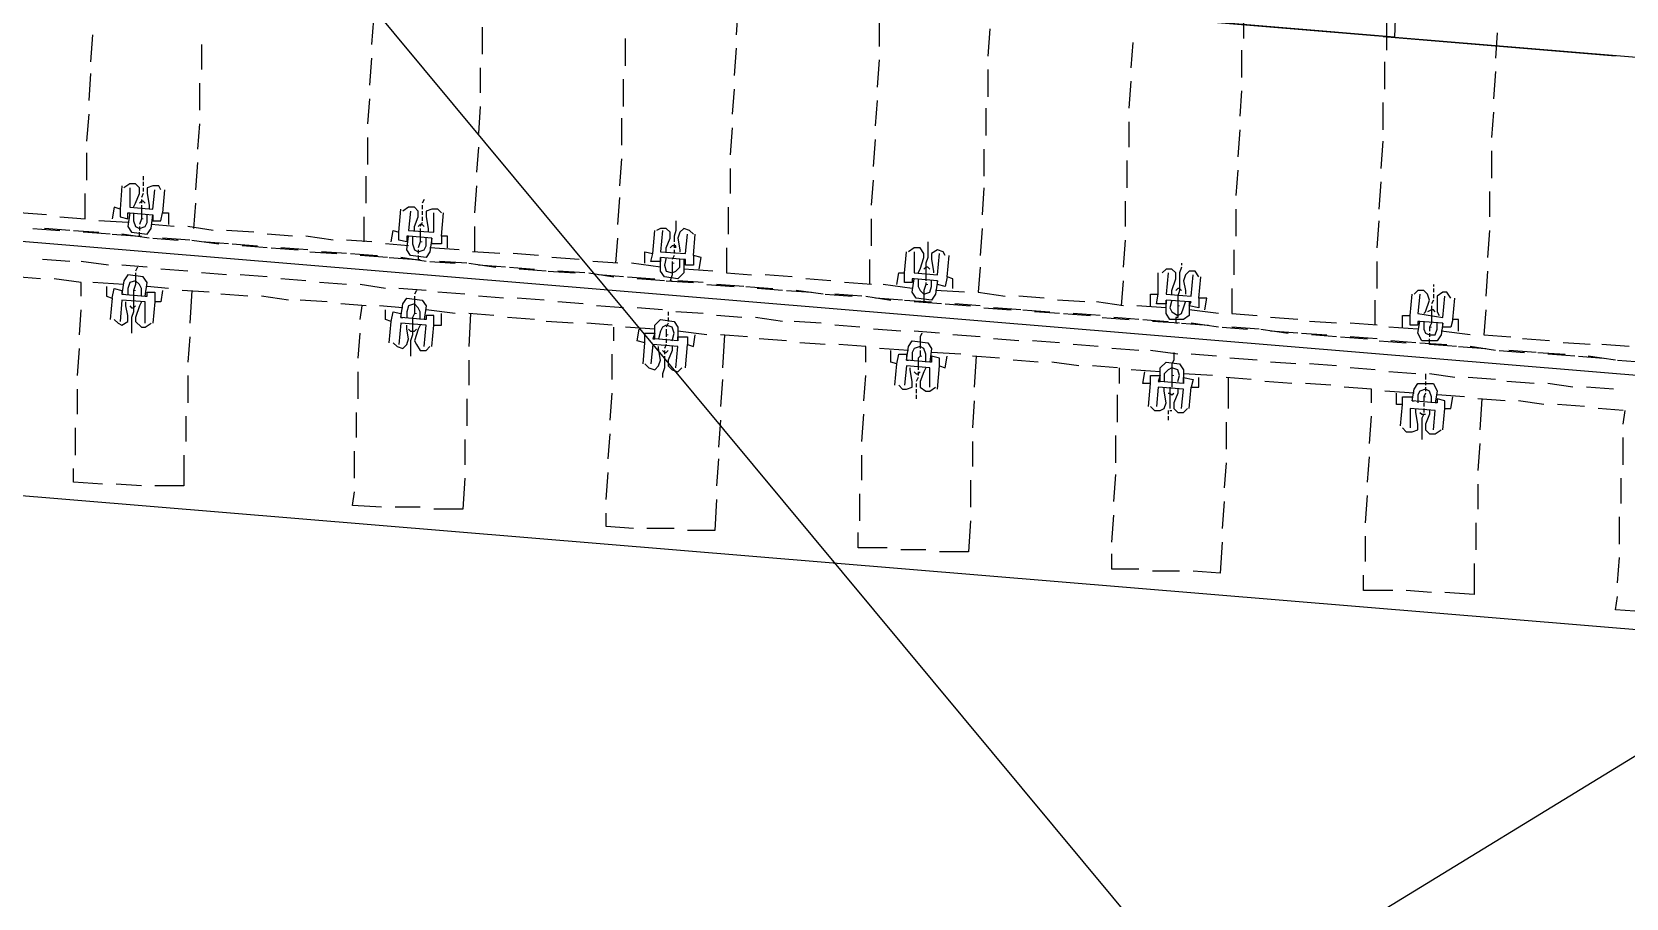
# Model space of a CAD drawing. Header units: millimetres. Extents: x -45 to 90, y -17 to 16.
# Drawn here: x 41.974 to 45.747, y -4.139 to -2.088 of the extents above; entities that cross this region are included whole.
import ezdxf

# ---------------------------------------------------------------- set-up
doc = ezdxf.new("R2010")
doc.units = ezdxf.units.MM
doc.layers.add('PDF_Geometry', color=7, linetype='Continuous')

msp = doc.modelspace()

# ---------------------------------------------------------------- linework, layer by layer
at = {"color": 1}
for p, q in [((41.9915, -1.0816), (44.7642, -4.4158)), ((44.7642, -4.4158), (49.2328, -1.6828))]:
    msp.add_line(p, q, dxfattribs=at)
at = {"color": 2}
for p, q in [((40.7071, -1.7275), (53.3591, -2.778)), ((40.645, -2.4749), (53.2971, -3.5254))]:
    msp.add_line(p, q, dxfattribs=at)
at = {"color": 5}
msp.add_line((40.5954, -3.0729), (53.2474, -4.1233), dxfattribs=at)
at = {"color": 6}
msp.add_lwpolyline([(29.1661, -1.3506), (29.1986, 0.45), (32.6939, 0.2287), (32.6939, 1.2372), (41.2932, 1.2372), (41.2932, 0), (45.2746, 0), (45.1993, -2.1005), (41.2248, -1.7678), (41.1144, -3.1159), (32.554, -2.4665), (32.6324, -1.35)], close=True, dxfattribs=at)
at = {"layer": 'PDF_Geometry', "lineweight": 25}
for points in [[(43.6454, -2.0353), (43.6408, -2.0949)], [(42.779, -2.1179), (42.7836, -2.0583)], [(43.98, -2.1224), (43.98, -2.0629)], [(44.8419, -2.0397), (44.8419, -2.1041)], [(45.1811, -2.1316), (45.1811, -2.0674)], [(42.1143, -2.1591), (42.1189, -2.0949)], [(43.0403, -2.0766), (43.0403, -2.1408)], [(43.3795, -2.1683), (43.3795, -2.1041)], [(44.2413, -2.0812), (44.2367, -2.1454)], [(45.1261, -2.0949), (45.0756, -2.0904)], [(45.722, -2.1454), (45.1719, -2.0995)], [(45.4424, -2.0904), (45.4378, -2.15)], [(42.3756, -2.1179), (42.3756, -2.1775)], [(42.7744, -2.2141), (42.779, -2.15)], [(43.6408, -2.127), (43.6362, -2.1912)], [(44.576, -2.1729), (44.5806, -2.1133)], [(44.8373, -2.1316), (44.8373, -2.1958)], [(42.1097, -2.2508), (42.1143, -2.1866)], [(43.0357, -2.1729), (43.0357, -2.2325)], [(43.9755, -2.2187), (43.98, -2.1543)], [(44.2367, -2.1775), (44.2367, -2.2416)], [(45.1765, -2.2233), (45.1765, -2.1591)], [(45.4378, -2.182), (45.4332, -2.2462)], [(42.371, -2.2095), (42.371, -2.2737)], [(43.3749, -2.2646), (43.3749, -2.2004)], [(43.6362, -2.2233), (43.6316, -2.2829)], [(44.5714, -2.2689), (44.576, -2.205)], [(42.7698, -2.3058), (42.7744, -2.2462)], [(43.9709, -2.3104), (43.9755, -2.2508)], [(44.8373, -2.2279), (44.8327, -2.2875)], [(45.1719, -2.3196), (45.1719, -2.2554)], [(42.1049, -2.3471), (42.1097, -2.2829)], [(43.0357, -2.2646), (43.0311, -2.3287)], [(43.3704, -2.3562), (43.3704, -2.2921)], [(44.2322, -2.2689), (44.2322, -2.3333)], [(44.5714, -2.3608), (44.5714, -2.3012)], [(45.4332, -2.2783), (45.4284, -2.3379)], [(42.371, -2.3058), (42.3664, -2.3654)], [(42.7698, -2.4021), (42.7698, -2.3379)], [(43.6316, -2.315), (43.6271, -2.3792)], [(44.8327, -2.3196), (44.8281, -2.3836)], [(42.1049, -2.4388), (42.1049, -2.3746)], [(43.0311, -2.3608), (43.0265, -2.4204)], [(43.9663, -2.4067), (43.9709, -2.3425)], [(44.2276, -2.3654), (44.2276, -2.4296)], [(45.1673, -2.4112), (45.1719, -2.3471)], [(45.4284, -2.37), (45.4284, -2.4342)], [(42.3664, -2.3975), (42.3618, -2.4617)], [(43.3656, -2.4525), (43.3704, -2.3883)], [(43.6271, -2.4112), (43.6271, -2.4708)], [(44.5668, -2.4571), (44.5668, -2.3929)], [(42.2152, -2.5029), (42.2195, -2.4938), (42.2289, -2.4708), (42.2289, -2.4571), (42.2195, -2.4479), (42.206, -2.4479), (42.1922, -2.4571)], [(42.2381, -2.4296), (42.2381, -2.4388)], [(42.2381, -2.4433), (42.2381, -2.4525)], [(42.7652, -2.4938), (42.7652, -2.4296)], [(43.9617, -2.4982), (43.9663, -2.4388)], [(44.8281, -2.4158), (44.8235, -2.4754)], [(45.1627, -2.5075), (45.1673, -2.4433)], [(42.041, -2.5258), (42.1006, -2.5304), (42.1006, -2.4708)], [(42.1876, -2.4525), (42.1831, -2.5075), (42.1693, -2.5029), (42.1647, -2.5304)], [(42.206, -2.4571), (42.206, -2.5029), (42.261, -2.5075), (42.2656, -2.4617)], [(42.2427, -2.4938), (42.2381, -2.4892), (42.2335, -2.4892), (42.2289, -2.4938)], [(42.2381, -2.4708), (42.2335, -2.48)], [(42.2335, -2.4846), (42.2335, -2.4938)], [(42.2381, -2.4571), (42.2381, -2.4663)], [(42.2793, -2.4617), (42.2747, -2.4525), (42.261, -2.4525), (42.2472, -2.4571), (42.2472, -2.4708), (42.2518, -2.4982), (42.2518, -2.5075)], [(42.2885, -2.4617), (42.2839, -2.5167), (42.2977, -2.5167), (42.2977, -2.5442)], [(42.9028, -2.4846), (42.8982, -2.4938)], [(43.0265, -2.4525), (43.0218, -2.5167)], [(43.3612, -2.5442), (43.3656, -2.48)], [(44.2276, -2.4571), (44.223, -2.5213)], [(44.5622, -2.5488), (44.5622, -2.4892)], [(45.424, -2.4663), (45.424, -2.5258)], [(42.0089, -2.5213), (41.9447, -2.5167)], [(42.1831, -2.5075), (42.1831, -2.5258), (42.2014, -2.5304), (42.2014, -2.5167), (42.206, -2.5167), (42.261, -2.5213), (42.261, -2.535), (42.2793, -2.535), (42.2839, -2.5167)], [(42.206, -2.5167), (42.2014, -2.5488), (42.2106, -2.5625), (42.2472, -2.5671), (42.2564, -2.5534), (42.261, -2.5213)], [(42.2152, -2.5167), (42.2152, -2.535), (42.2195, -2.5488), (42.2289, -2.5534), (42.2427, -2.5488), (42.2472, -2.5396), (42.2472, -2.5213)], [(42.2335, -2.4982), (42.2335, -2.5075), (42.2335, -2.5121), (42.2335, -2.5213), (42.2335, -2.5258), (42.2335, -2.5304), (42.2289, -2.5442)], [(42.3618, -2.4938), (42.3573, -2.5534)], [(42.7607, -2.5854), (42.7607, -2.5258)], [(42.8248, -2.5854), (42.8294, -2.5579), (42.8432, -2.5625), (42.8478, -2.5075)], [(42.8799, -2.5579), (42.8799, -2.5488), (42.889, -2.5258), (42.889, -2.5121), (42.8799, -2.5029), (42.8661, -2.5029), (42.8523, -2.5121)], [(42.8707, -2.5121), (42.8661, -2.5579), (42.9257, -2.5625), (42.9257, -2.5167)], [(42.8982, -2.4982), (42.8982, -2.5075)], [(42.8982, -2.5121), (42.8982, -2.5213)], [(42.8982, -2.5258), (42.8982, -2.535)], [(42.944, -2.5167), (42.9349, -2.5075), (42.9211, -2.5075), (42.9072, -2.5121), (42.9072, -2.5258), (42.9119, -2.5534), (42.9119, -2.5625)], [(42.9578, -2.5992), (42.9578, -2.5717), (42.944, -2.5717), (42.9486, -2.5167)], [(43.6225, -2.5029), (43.6225, -2.5671)], [(44.8235, -2.5075), (44.8235, -2.5717)], [(41.9768, -2.5534), (42.041, -2.5579)], [(42.0639, -2.5579), (42.0043, -2.5534)], [(42.073, -2.5579), (42.1326, -2.5625)], [(42.1601, -2.5671), (42.096, -2.5625)], [(42.2014, -2.5396), (42.1326, -2.535)], [(42.1647, -2.5671), (42.2289, -2.5717), (42.2289, -2.5625)], [(42.2289, -2.5488), (42.2289, -2.5579)], [(42.3114, -2.5488), (42.2564, -2.5442)], [(42.4031, -2.5579), (42.3435, -2.5488)], [(42.4994, -2.5625), (42.4352, -2.5579)], [(42.9211, -2.5763), (42.8661, -2.5717), (42.8615, -2.5717), (42.8615, -2.5854), (42.8432, -2.5809), (42.8432, -2.5625)], [(42.9028, -2.5488), (42.8982, -2.5442), (42.8936, -2.5442), (42.889, -2.5488)], [(42.8936, -2.5534), (42.8936, -2.5625), (42.8936, -2.5671), (42.8936, -2.5763), (42.8936, -2.5809), (42.8936, -2.5854), (42.889, -2.5992)], [(42.8982, -2.5396), (42.8936, -2.5488)], [(43.0218, -2.5488), (43.0218, -2.6084)], [(43.4254, -2.6359), (43.4254, -2.6084), (43.4437, -2.6128), (43.4483, -2.5579)], [(43.4758, -2.6084), (43.4758, -2.5992), (43.485, -2.5763), (43.485, -2.5625), (43.4758, -2.5534), (43.462, -2.5534), (43.4529, -2.5579)], [(43.4666, -2.5579), (43.462, -2.6084), (43.5216, -2.6128), (43.5262, -2.5671)], [(43.4987, -2.535), (43.4987, -2.5442), (43.4987, -2.5579), (43.4941, -2.5717), (43.4941, -2.5854)], [(43.54, -2.5671), (43.5308, -2.5579), (43.517, -2.5534), (43.5079, -2.5625), (43.5033, -2.5763), (43.5079, -2.6038), (43.5079, -2.6084)], [(43.9617, -2.5946), (43.9617, -2.5304)], [(44.223, -2.5534), (44.2184, -2.6175)], [(45.1582, -2.5992), (45.1627, -2.535)], [(45.424, -2.5579), (45.4195, -2.6221)], [(42.2518, -2.5763), (42.1876, -2.5671)], [(42.261, -2.5763), (42.3206, -2.5809)], [(42.3481, -2.5809), (42.2839, -2.5763)], [(42.3527, -2.5809), (42.4169, -2.59)], [(42.4398, -2.59), (42.3756, -2.5854)], [(42.4488, -2.59), (42.5085, -2.5946)], [(42.5315, -2.5992), (42.4719, -2.5946)], [(42.5911, -2.5717), (42.5315, -2.5671)], [(42.5406, -2.5992), (42.6048, -2.6038)], [(42.6277, -2.6038), (42.5634, -2.5992)], [(42.6873, -2.5809), (42.6231, -2.5717)], [(42.779, -2.5854), (42.7194, -2.5809)], [(42.8661, -2.5946), (42.8111, -2.59)], [(42.944, -2.5717), (42.944, -2.59), (42.9211, -2.59), (42.9211, -2.5763), (42.9165, -2.6084), (42.9072, -2.6221), (42.8707, -2.6175), (42.8615, -2.6038), (42.8661, -2.5717)], [(42.8753, -2.5717), (42.8753, -2.59), (42.8799, -2.6038), (42.889, -2.6084), (42.9028, -2.6038), (42.9072, -2.5946), (42.9072, -2.5763)], [(42.9853, -2.6038), (42.9165, -2.5992)], [(43.3566, -2.6359), (43.3612, -2.5763)], [(43.4987, -2.5992), (43.4987, -2.5946), (43.4895, -2.5946), (43.485, -2.5992)], [(43.4941, -2.59), (43.4941, -2.5992)], [(43.5537, -2.6496), (43.5583, -2.6221), (43.54, -2.6175), (43.5445, -2.5671)], [(43.6179, -2.5992), (43.6179, -2.6588), (43.6775, -2.6634)], [(44.0717, -2.6588), (44.0763, -2.6496), (44.0855, -2.6221), (44.0855, -2.6128), (44.0763, -2.5992), (44.0626, -2.5992), (44.0488, -2.6084)], [(44.0946, -2.5854), (44.0946, -2.5946), (44.0946, -2.6084), (44.0946, -2.6221), (44.0901, -2.6359), (44.0901, -2.6496), (44.0901, -2.6634), (44.0901, -2.6771)], [(44.5576, -2.645), (44.5622, -2.5809)], [(42.0639, -2.6313), (41.9997, -2.6267)], [(42.1556, -2.6405), (42.0914, -2.6313)], [(42.2472, -2.645), (42.1876, -2.6405)], [(42.6323, -2.6084), (42.6965, -2.6128)], [(42.7194, -2.6128), (42.6598, -2.6084)], [(42.7286, -2.6128), (42.7926, -2.6175)], [(42.8157, -2.6221), (42.7515, -2.6175)], [(42.8203, -2.6221), (42.8844, -2.6267)], [(42.9072, -2.6313), (42.8478, -2.6221)], [(42.889, -2.6038), (42.889, -2.6128)], [(42.889, -2.6175), (42.889, -2.6267)], [(42.9165, -2.6313), (42.9761, -2.6359)], [(43.0036, -2.6359), (42.9394, -2.6313)], [(43.0082, -2.6359), (43.0724, -2.645)], [(43.0816, -2.6128), (43.0174, -2.6084)], [(43.0953, -2.645), (43.0311, -2.6405)], [(43.1732, -2.6175), (43.1136, -2.6128)], [(43.2695, -2.6267), (43.2053, -2.6221)], [(43.3612, -2.6359), (43.3016, -2.6313)], [(43.462, -2.645), (43.3933, -2.6359)], [(43.54, -2.6175), (43.54, -2.6405), (43.5216, -2.6405), (43.5216, -2.6267), (43.517, -2.6267), (43.517, -2.6588), (43.5033, -2.6725), (43.4712, -2.668), (43.462, -2.6542), (43.462, -2.6221), (43.462, -2.6313), (43.4391, -2.6313), (43.4437, -2.6128)], [(43.517, -2.6267), (43.462, -2.6221)], [(43.4758, -2.6221), (43.4712, -2.6405), (43.4758, -2.6542), (43.4895, -2.6588), (43.4987, -2.6542), (43.5079, -2.645), (43.5079, -2.6267)], [(43.4895, -2.6313), (43.4895, -2.6359), (43.4895, -2.6496), (43.4895, -2.6634), (43.485, -2.6771)], [(43.4941, -2.6175), (43.4895, -2.6267)], [(43.4941, -2.6038), (43.4941, -2.6128)], [(43.9571, -2.6863), (43.9571, -2.6267)], [(44.0213, -2.6863), (44.0259, -2.6588), (44.0396, -2.6588), (44.0442, -2.6084)], [(44.0626, -2.6084), (44.0626, -2.6588), (44.1176, -2.6634), (44.1221, -2.6128)], [(44.1359, -2.6175), (44.1313, -2.6084), (44.1176, -2.6038), (44.1038, -2.6128), (44.1038, -2.6267), (44.1084, -2.6542), (44.1084, -2.6588)], [(44.1542, -2.6955), (44.1542, -2.6725), (44.1405, -2.668), (44.1451, -2.6175)], [(44.6952, -2.6359), (44.6952, -2.6405)], [(44.8189, -2.6038), (44.8189, -2.6634)], [(45.1582, -2.6955), (45.1582, -2.6313)], [(41.9951, -2.6725), (41.9355, -2.668)], [(42.0914, -2.7138), (42.0914, -2.6817), (42.0272, -2.6725)], [(42.2427, -2.7138), (42.2472, -2.6817), (42.2381, -2.668), (42.2014, -2.6634), (42.1922, -2.6771), (42.1876, -2.7092), (42.2427, -2.7138), (42.2472, -2.7138), (42.2472, -2.7046), (42.2656, -2.7046), (42.2656, -2.7274)], [(42.2335, -2.7138), (42.2335, -2.6955), (42.2289, -2.6863), (42.2195, -2.6771), (42.206, -2.6817), (42.2014, -2.6955), (42.2014, -2.7092)], [(42.2195, -2.6588), (42.2195, -2.6725), (42.2195, -2.6863), (42.2152, -2.7), (42.2152, -2.7092), (42.2152, -2.723), (42.2152, -2.7367), (42.2152, -2.7505), (42.2106, -2.7642), (42.2106, -2.778), (42.2106, -2.7917), (42.2106, -2.8009)], [(42.2243, -2.645), (42.2195, -2.6542)], [(42.3435, -2.6542), (42.2793, -2.6496)], [(42.4352, -2.6634), (42.3756, -2.6588)], [(42.5315, -2.668), (42.4673, -2.6634)], [(42.6231, -2.6771), (42.5634, -2.6725)], [(43.1045, -2.645), (43.1641, -2.6496)], [(43.1916, -2.6542), (43.1274, -2.6496)], [(43.1962, -2.6542), (43.2603, -2.6588)], [(43.2833, -2.6588), (43.2191, -2.6542)], [(43.2924, -2.6588), (43.352, -2.668)], [(43.3749, -2.668), (43.3153, -2.6634)], [(43.3841, -2.668), (43.4483, -2.6725)], [(43.4712, -2.6771), (43.407, -2.6725)], [(43.4758, -2.6771), (43.54, -2.6817)], [(43.5629, -2.6817), (43.5033, -2.6771)], [(43.5858, -2.6542), (43.517, -2.6496)], [(43.7738, -2.668), (43.7094, -2.6634)], [(43.8654, -2.6771), (43.8058, -2.6725)], [(44.1176, -2.6771), (44.0626, -2.6725), (44.058, -2.6725), (44.058, -2.6817), (44.0396, -2.6817), (44.0396, -2.6588)], [(44.1405, -2.668), (44.1359, -2.6909), (44.1176, -2.6863), (44.1176, -2.6771), (44.113, -2.7092), (44.1038, -2.723), (44.0671, -2.7184), (44.058, -2.7046), (44.0626, -2.6725)], [(44.0717, -2.6725), (44.0717, -2.6909), (44.0763, -2.7), (44.0855, -2.7092), (44.0992, -2.7046), (44.1038, -2.6909), (44.1038, -2.6771)], [(44.0992, -2.6496), (44.0946, -2.645), (44.0901, -2.645), (44.0855, -2.6496)], [(44.2184, -2.645), (44.2138, -2.7046), (44.278, -2.7138)], [(44.5531, -2.7367), (44.5576, -2.6771)], [(44.6218, -2.7367), (44.6218, -2.7092), (44.6402, -2.7092), (44.6402, -2.6588)], [(44.6722, -2.7092), (44.6722, -2.7), (44.6814, -2.6725), (44.6814, -2.6588), (44.6722, -2.6496), (44.6585, -2.6496), (44.6493, -2.6588)], [(44.6631, -2.6588), (44.6585, -2.7092), (44.7181, -2.7138), (44.7227, -2.6634)], [(44.6952, -2.645), (44.6906, -2.6588), (44.6906, -2.6725), (44.6906, -2.6863), (44.6906, -2.7), (44.686, -2.7138), (44.686, -2.7274), (44.686, -2.7367), (44.686, -2.7505), (44.686, -2.7642), (44.6814, -2.7642), (44.6814, -2.778)], [(44.7364, -2.668), (44.7273, -2.6542), (44.7135, -2.6542), (44.7043, -2.6634), (44.6997, -2.6771), (44.7043, -2.7), (44.7043, -2.7092)], [(44.7502, -2.7459), (44.7548, -2.7184), (44.7364, -2.7184), (44.7408, -2.668)], [(45.4195, -2.6542), (45.4149, -2.7138)], [(42.1922, -2.6863), (42.1189, -2.6817)], [(42.151, -2.6909), (42.151, -2.7138), (42.1647, -2.7184), (42.1601, -2.7688)], [(42.1647, -2.7184), (42.1693, -2.6955), (42.1876, -2.7), (42.1876, -2.7092), (42.1922, -2.7092)], [(42.2977, -2.6955), (42.2472, -2.6909)], [(42.2839, -2.7), (42.2793, -2.7274), (42.2656, -2.7274), (42.261, -2.778)], [(42.3939, -2.7046), (42.3298, -2.7)], [(42.3527, -2.7), (42.3481, -2.778)], [(42.4856, -2.7138), (42.4214, -2.7092)], [(42.5819, -2.723), (42.5177, -2.7138)], [(42.7194, -2.6863), (42.6552, -2.6817)], [(42.8111, -2.6955), (42.7515, -2.6863)], [(42.9072, -2.7), (42.8432, -2.6955)], [(42.8799, -2.7138), (42.8799, -2.7274), (42.8799, -2.7413), (42.8799, -2.7551), (42.8753, -2.7642), (42.8753, -2.778), (42.8753, -2.7917), (42.8753, -2.8055), (42.8707, -2.8192), (42.8707, -2.833), (42.8707, -2.8467), (42.8707, -2.8559)], [(42.8844, -2.7), (42.8799, -2.7092)], [(42.999, -2.7092), (42.9349, -2.7046)], [(43.0907, -2.7184), (43.0311, -2.7138)], [(43.5721, -2.6863), (43.6362, -2.6909)], [(43.6592, -2.6909), (43.5948, -2.6863)], [(43.6637, -2.6909), (43.7279, -2.6955)], [(43.7508, -2.7), (43.6912, -2.6955)], [(43.76, -2.7), (43.8196, -2.7046)], [(43.8471, -2.7092), (43.7829, -2.7)], [(43.8517, -2.7092), (43.9159, -2.7138)], [(43.9386, -2.7138), (43.8746, -2.7092)], [(43.9617, -2.6863), (43.8975, -2.6817)], [(43.948, -2.7138), (44.0075, -2.723)], [(44.058, -2.6955), (43.9892, -2.6863)], [(44.0901, -2.6817), (44.0901, -2.6863), (44.0855, -2.7), (44.0855, -2.7138), (44.0855, -2.7274)], [(44.1817, -2.7046), (44.113, -2.7)], [(44.3697, -2.7184), (44.3101, -2.7138)], [(44.7364, -2.7184), (44.7364, -2.7413), (44.7135, -2.7367), (44.7181, -2.7274), (44.7135, -2.7274), (44.7135, -2.7596), (44.6997, -2.7688), (44.6677, -2.7688), (44.6585, -2.7551), (44.6585, -2.723), (44.6585, -2.7321), (44.6356, -2.7321), (44.6402, -2.7092)], [(44.6952, -2.7), (44.6906, -2.6955), (44.686, -2.6955), (44.6814, -2.7)], [(44.8143, -2.6955), (44.8143, -2.7551), (44.8739, -2.7596)], [(45.2178, -2.7871), (45.2178, -2.7596), (45.2361, -2.7596), (45.2407, -2.7092)], [(45.2682, -2.7551), (45.2728, -2.7505), (45.2819, -2.723), (45.2773, -2.7092), (45.2682, -2.7), (45.2544, -2.7), (45.2453, -2.7092)], [(45.259, -2.7092), (45.2544, -2.7551), (45.3138, -2.7642), (45.3186, -2.7138)], [(45.2911, -2.6863), (45.2911, -2.6909)], [(45.2911, -2.6955), (45.2911, -2.7046)], [(45.2911, -2.7092), (45.2911, -2.7184)], [(45.3324, -2.7184), (45.3232, -2.7046), (45.3138, -2.7046), (45.3003, -2.7138), (45.3003, -2.7274), (45.3003, -2.7505), (45.3048, -2.7596)], [(42.0868, -2.8055), (42.0914, -2.7459)], [(42.1693, -2.7688), (42.1785, -2.778), (42.1876, -2.7826), (42.2014, -2.7734), (42.2014, -2.7596), (42.1968, -2.7367), (42.1968, -2.7274)], [(42.2427, -2.778), (42.2427, -2.7274), (42.1876, -2.723), (42.1831, -2.7734)], [(42.206, -2.7367), (42.2106, -2.7413), (42.2152, -2.7413), (42.2195, -2.7367)], [(42.2335, -2.7274), (42.2289, -2.7367), (42.2195, -2.7642), (42.2195, -2.7734), (42.2335, -2.7871), (42.2427, -2.7871), (42.2564, -2.778)], [(42.6736, -2.7274), (42.6094, -2.723)], [(42.7652, -2.7367), (42.7057, -2.7321)], [(42.7515, -2.7688), (42.7561, -2.7367)], [(42.8523, -2.7413), (42.7973, -2.7367)], [(42.8203, -2.8238), (42.8248, -2.7734), (42.8111, -2.7688), (42.8111, -2.7459)], [(42.8248, -2.7734), (42.8294, -2.7505), (42.8478, -2.7551), (42.8478, -2.7642), (42.8523, -2.7642)], [(42.9257, -2.7826), (42.9257, -2.7596), (42.9072, -2.7596), (42.9072, -2.7688), (42.9028, -2.7688), (42.8478, -2.7642), (42.8523, -2.7321), (42.8615, -2.7184), (42.8982, -2.723), (42.9072, -2.7367), (42.9028, -2.7688)], [(42.8936, -2.7688), (42.8936, -2.7505), (42.889, -2.7413), (42.8799, -2.7321), (42.8661, -2.7367), (42.8615, -2.7505), (42.8615, -2.7642)], [(42.9761, -2.7551), (42.9072, -2.7459)], [(43.187, -2.723), (43.1228, -2.7184)], [(43.2787, -2.7321), (43.2191, -2.7274)], [(43.3749, -2.7413), (43.3108, -2.7367)], [(43.4666, -2.7459), (43.407, -2.7413)], [(43.4802, -2.7505), (43.4802, -2.7596)], [(43.5629, -2.7551), (43.4987, -2.7505)], [(44.035, -2.723), (43.9709, -2.7184)], [(44.0396, -2.723), (44.1038, -2.7274)], [(44.1267, -2.7321), (44.0626, -2.7274)], [(44.1359, -2.7321), (44.1955, -2.7367)], [(44.2184, -2.7367), (44.1588, -2.7321)], [(44.2276, -2.7413), (44.2918, -2.7459)], [(44.3147, -2.7459), (44.2505, -2.7413)], [(44.3193, -2.7459), (44.3834, -2.7505)], [(44.4064, -2.7551), (44.3468, -2.7505)], [(44.466, -2.7274), (44.4018, -2.723)], [(44.5576, -2.7367), (44.4935, -2.7274)], [(44.6585, -2.7413), (44.5897, -2.7367)], [(44.7135, -2.7274), (44.6585, -2.723)], [(44.6722, -2.723), (44.6677, -2.7413), (44.6722, -2.7505), (44.686, -2.7596), (44.6952, -2.7551), (44.6997, -2.7413), (44.7043, -2.7274)], [(44.7823, -2.7551), (44.7135, -2.7459)], [(45.1536, -2.7826), (45.1536, -2.723)], [(45.2957, -2.7505), (45.2911, -2.7459), (45.2865, -2.7459), (45.2773, -2.7505)], [(45.2865, -2.7367), (45.2865, -2.7505), (45.2865, -2.7642), (45.2865, -2.778), (45.2819, -2.7871), (45.2819, -2.7963)], [(45.2911, -2.723), (45.2865, -2.7321)], [(45.3507, -2.7963), (45.3507, -2.7688), (45.3369, -2.7688), (45.3415, -2.7184)], [(45.4149, -2.7459), (45.4103, -2.8055), (45.4745, -2.8101)], [(42.8294, -2.8238), (42.8386, -2.833), (42.8523, -2.8376), (42.8615, -2.8284), (42.8661, -2.8146), (42.8615, -2.7917), (42.8615, -2.7826)], [(42.9028, -2.833), (42.9072, -2.7826), (42.8478, -2.778), (42.8432, -2.8284)], [(42.8661, -2.7917), (42.8707, -2.7963), (42.8799, -2.7963), (42.8844, -2.7917)], [(42.8936, -2.7826), (42.889, -2.7917), (42.8799, -2.8192), (42.8844, -2.8284), (42.8936, -2.842), (42.9072, -2.842), (42.9165, -2.833)], [(42.9211, -2.833), (42.9257, -2.7826), (42.944, -2.7826), (42.944, -2.7551)], [(43.0128, -2.7551), (43.0082, -2.833)], [(43.0678, -2.7596), (43.0082, -2.7551)], [(43.1641, -2.7688), (43.0999, -2.7642)], [(43.2557, -2.778), (43.1916, -2.7734)], [(43.3474, -2.7826), (43.2878, -2.778)], [(43.352, -2.8192), (43.352, -2.7871)], [(43.4483, -2.7917), (43.3795, -2.7871)], [(43.4208, -2.8742), (43.4254, -2.8238), (43.407, -2.8192), (43.4116, -2.7917)], [(43.4254, -2.8238), (43.4254, -2.8009), (43.4483, -2.8009), (43.4437, -2.8146), (43.4483, -2.8146), (43.4483, -2.7826), (43.462, -2.7688), (43.4941, -2.7734), (43.5033, -2.7871), (43.5033, -2.8192), (43.5033, -2.8101), (43.5262, -2.8101), (43.5262, -2.8284)], [(43.4895, -2.8192), (43.4941, -2.8009), (43.4895, -2.7871), (43.4758, -2.7826), (43.4666, -2.7871), (43.462, -2.7963), (43.4574, -2.8146)], [(43.4802, -2.778), (43.4758, -2.7871)], [(43.4758, -2.7917), (43.4758, -2.8055), (43.4758, -2.8101)], [(43.4802, -2.7642), (43.4802, -2.7734)], [(43.6546, -2.7642), (43.5948, -2.7596)], [(43.7508, -2.7734), (43.6867, -2.7642)], [(43.8425, -2.778), (43.7783, -2.7734)], [(43.9342, -2.7871), (43.8746, -2.7826)], [(44.0305, -2.7963), (43.9663, -2.7917)], [(44.4155, -2.7551), (44.4797, -2.7596)], [(44.5026, -2.7596), (44.4385, -2.7551)], [(44.5072, -2.7642), (44.5714, -2.7688)], [(44.5943, -2.7688), (44.5347, -2.7642)], [(44.6035, -2.7688), (44.6631, -2.7734)], [(44.6906, -2.778), (44.6262, -2.7734)], [(44.6952, -2.778), (44.7593, -2.7826)], [(44.7823, -2.7871), (44.7181, -2.778)], [(44.7914, -2.7871), (44.851, -2.7917)], [(44.8785, -2.7917), (44.8143, -2.7871)], [(44.8831, -2.7917), (44.9473, -2.8009)], [(44.97, -2.7688), (44.906, -2.7642)], [(45.0619, -2.778), (44.9977, -2.7734)], [(45.1582, -2.7826), (45.094, -2.778)], [(45.2544, -2.7917), (45.1857, -2.7871)], [(45.3138, -2.778), (45.259, -2.7734), (45.2544, -2.7734), (45.2544, -2.7826), (45.2361, -2.7826), (45.2361, -2.7596)], [(45.3369, -2.7688), (45.3324, -2.7871), (45.3138, -2.7871), (45.3138, -2.778), (45.3094, -2.8055), (45.3003, -2.8192), (45.2636, -2.8192), (45.2544, -2.8009), (45.259, -2.7734)], [(45.2682, -2.7734), (45.2682, -2.7917), (45.2728, -2.8009), (45.2819, -2.8055), (45.2957, -2.8055), (45.3003, -2.7917), (45.3003, -2.778)], [(42.3481, -2.8101), (42.3435, -2.8697)], [(42.7469, -2.8605), (42.7515, -2.8009)], [(43.4987, -2.8834), (43.5033, -2.833), (43.4437, -2.8284), (43.4391, -2.8742)], [(43.5033, -2.8192), (43.4483, -2.8146)], [(43.4758, -2.8284), (43.4712, -2.8376)], [(43.4758, -2.8146), (43.4758, -2.8238)], [(43.5721, -2.8055), (43.5033, -2.7963)], [(43.5216, -2.8834), (43.5262, -2.8284), (43.54, -2.833), (43.5445, -2.8055)], [(43.6683, -2.8101), (43.6041, -2.8055)], [(43.6133, -2.8055), (43.6087, -2.8834)], [(43.76, -2.8192), (43.6958, -2.8146)], [(43.8517, -2.8284), (43.7921, -2.8238)], [(43.948, -2.8697), (43.948, -2.833), (43.8838, -2.8284)], [(44.1221, -2.8788), (44.1221, -2.8605), (44.1038, -2.8559), (44.1038, -2.8697), (44.0992, -2.8697), (44.0442, -2.8651), (44.0488, -2.833), (44.058, -2.8192), (44.0946, -2.8238), (44.1038, -2.8376), (44.0992, -2.8697)], [(44.1221, -2.8009), (44.0626, -2.7963)], [(44.0809, -2.8009), (44.0763, -2.8101), (44.0763, -2.8146), (44.0763, -2.8238), (44.0763, -2.8284), (44.0763, -2.8376)], [(44.2184, -2.8101), (44.1542, -2.8055)], [(44.3101, -2.8192), (44.2505, -2.8146)], [(44.4064, -2.8238), (44.3422, -2.8192)], [(44.498, -2.833), (44.4385, -2.8284)], [(44.97, -2.8009), (44.906, -2.7963)], [(44.9794, -2.8009), (45.039, -2.8055)], [(45.0619, -2.8101), (45.0023, -2.8055)], [(45.0711, -2.8101), (45.1352, -2.8146)], [(45.1582, -2.8146), (45.094, -2.8101)], [(45.1627, -2.8192), (45.2269, -2.8238)], [(45.2498, -2.8238), (45.1902, -2.8192)], [(45.259, -2.8238), (45.3232, -2.8284)], [(45.2819, -2.8009), (45.2819, -2.8101)], [(45.3461, -2.833), (45.2819, -2.8284), (45.2819, -2.8146)], [(45.3782, -2.8055), (45.3094, -2.7963)], [(45.5661, -2.8192), (45.502, -2.8146)], [(45.6624, -2.8284), (45.5982, -2.8238)], [(45.7541, -2.833), (45.6899, -2.8284)], [(42.0822, -2.9017), (42.0868, -2.8376)], [(43.0082, -2.8651), (43.0082, -2.9247)], [(43.3474, -2.9109), (43.3474, -2.8513)], [(43.4254, -2.8742), (43.4345, -2.8834), (43.4483, -2.888), (43.4574, -2.8788), (43.462, -2.8651), (43.4574, -2.8376), (43.4574, -2.833)], [(43.4666, -2.842), (43.4712, -2.8467), (43.4758, -2.8467), (43.4802, -2.842)], [(43.4712, -2.8559), (43.4712, -2.8697), (43.4712, -2.8834), (43.4666, -2.8972), (43.4666, -2.9063)], [(43.4712, -2.842), (43.4712, -2.8513)], [(43.4895, -2.833), (43.4895, -2.842), (43.4802, -2.8651), (43.4802, -2.8788), (43.4895, -2.888), (43.5033, -2.8926), (43.5125, -2.8834)], [(44.0488, -2.842), (43.98, -2.8376)], [(44.0167, -2.9247), (44.0213, -2.8742), (44.0075, -2.8697), (44.0075, -2.842)], [(44.0213, -2.8742), (44.0259, -2.8513), (44.0442, -2.8513), (44.0442, -2.8651), (44.0488, -2.8651)], [(44.0901, -2.8697), (44.0901, -2.8513), (44.0855, -2.8376), (44.0763, -2.833), (44.0626, -2.8376), (44.058, -2.8467), (44.058, -2.8651)], [(44.0763, -2.842), (44.0763, -2.8559), (44.0717, -2.8605), (44.0717, -2.8651), (44.0717, -2.8742), (44.0717, -2.8788), (44.0717, -2.888)], [(44.1726, -2.8513), (44.1038, -2.8467)], [(44.1176, -2.9338), (44.1221, -2.8788), (44.1359, -2.8834), (44.1405, -2.8559)], [(44.2643, -2.8605), (44.2001, -2.8559)], [(44.2092, -2.8559), (44.2047, -2.9293)], [(44.3559, -2.8697), (44.2963, -2.8651)], [(44.5943, -2.842), (44.5301, -2.8376)], [(44.686, -2.8513), (44.6218, -2.842)], [(44.6768, -2.8467), (44.6768, -2.8605), (44.6768, -2.8651), (44.6722, -2.8742), (44.6722, -2.8788), (44.6722, -2.888), (44.6722, -2.8926), (44.6722, -2.9017), (44.6722, -2.9109), (44.6722, -2.9155), (44.6722, -2.9247), (44.6722, -2.9293)], [(44.7777, -2.8559), (44.7181, -2.8513)], [(44.8739, -2.8651), (44.8098, -2.8605)], [(45.3507, -2.833), (45.4149, -2.8376)], [(45.4378, -2.842), (45.3782, -2.833)], [(45.447, -2.842), (45.5066, -2.8467)], [(45.5341, -2.8467), (45.4699, -2.842)], [(45.5386, -2.8467), (45.6028, -2.8513)], [(45.6257, -2.8559), (45.5616, -2.8513)], [(45.6349, -2.8559), (45.6945, -2.8605)], [(45.722, -2.8651), (45.6576, -2.8559)], [(45.7266, -2.8651), (45.7908, -2.8697)], [(42.3435, -2.9017), (42.3435, -2.9659)], [(42.7469, -2.9566), (42.7469, -2.8926)], [(43.9434, -2.9613), (43.948, -2.9017)], [(44.0259, -2.9247), (44.035, -2.9338), (44.0442, -2.9338), (44.058, -2.9293), (44.058, -2.9155), (44.0532, -2.888), (44.0532, -2.8834)], [(44.0992, -2.9293), (44.0992, -2.8834), (44.0442, -2.8788), (44.0396, -2.9247)], [(44.0626, -2.8926), (44.0671, -2.8972), (44.0717, -2.8972), (44.0763, -2.8926)], [(44.0717, -2.8926), (44.0717, -2.9017)], [(44.0901, -2.8834), (44.0855, -2.8926), (44.0763, -2.9155), (44.0763, -2.9293), (44.0901, -2.9384), (44.0992, -2.9384), (44.113, -2.9293)], [(44.4522, -2.8788), (44.388, -2.8697)], [(44.5439, -2.8834), (44.4843, -2.8788)], [(44.5485, -2.9201), (44.5485, -2.8834)], [(44.6447, -2.8926), (44.576, -2.888)], [(44.6172, -2.9751), (44.6218, -2.9201), (44.6035, -2.9201), (44.6081, -2.8926)], [(44.6218, -2.9201), (44.6218, -2.9017), (44.6447, -2.9017), (44.6402, -2.9155), (44.6447, -2.9155), (44.6447, -2.8834), (44.6585, -2.8697), (44.6906, -2.8742), (44.6997, -2.888), (44.6997, -2.9201), (44.6997, -2.9063), (44.7227, -2.9109), (44.7181, -2.9293)], [(44.686, -2.9155), (44.6906, -2.9017), (44.686, -2.888), (44.6722, -2.8834), (44.6631, -2.888), (44.6539, -2.8972), (44.6539, -2.9155)], [(44.7685, -2.9017), (44.6997, -2.8972)], [(44.9656, -2.8742), (44.906, -2.8697)], [(45.0619, -2.8788), (44.9977, -2.8742)], [(45.1536, -2.888), (45.094, -2.8834)], [(45.2498, -2.8972), (45.1857, -2.8926)], [(45.2728, -2.8972), (45.2728, -2.9109)], [(45.3415, -2.9063), (45.2819, -2.8972)], [(42.0822, -2.9934), (42.0822, -2.9338)], [(43.6087, -2.9109), (43.6041, -2.9751)], [(44.0717, -2.9063), (44.0671, -2.9155)], [(44.0671, -2.9201), (44.0671, -2.9293)], [(44.0671, -2.9338), (44.0671, -2.943)], [(44.6218, -2.9751), (44.631, -2.9843), (44.6447, -2.9843), (44.6539, -2.9797), (44.6585, -2.9659), (44.6539, -2.9384), (44.6539, -2.9293)], [(44.6952, -2.9797), (44.6997, -2.9338), (44.6402, -2.9293), (44.6356, -2.9751)], [(44.6997, -2.9201), (44.6447, -2.9155)], [(44.6677, -2.9293), (44.6677, -2.9384), (44.6677, -2.943), (44.6677, -2.9522), (44.6677, -2.9566), (44.6677, -2.9659), (44.6677, -2.9705), (44.6677, -2.9797)], [(44.686, -2.9338), (44.686, -2.943), (44.6768, -2.9659), (44.6768, -2.9797), (44.686, -2.9888), (44.6997, -2.9888), (44.7089, -2.9797)], [(44.7135, -2.9797), (44.7181, -2.9293), (44.7364, -2.9293), (44.7364, -2.9063)], [(44.8602, -2.9109), (44.8006, -2.9063)], [(44.8052, -2.9063), (44.8052, -2.9797)], [(44.9565, -2.9201), (44.8923, -2.9155)], [(45.0481, -2.9247), (44.9885, -2.9201)], [(45.1444, -2.9659), (45.1444, -2.9338), (45.0802, -2.9293)], [(45.2453, -2.943), (45.1765, -2.9384)], [(45.3186, -2.9797), (45.3186, -2.9613), (45.3003, -2.9566), (45.3003, -2.9659), (45.2957, -2.9659), (45.2407, -2.9613), (45.2453, -2.9338), (45.2544, -2.9201), (45.2911, -2.9201), (45.3003, -2.9384), (45.2957, -2.9659)], [(45.2865, -2.9659), (45.2865, -2.9522), (45.2819, -2.9384), (45.2728, -2.9338), (45.259, -2.9384), (45.2544, -2.9476), (45.2544, -2.9659)], [(45.2728, -2.9155), (45.2728, -2.9247)], [(45.2728, -2.9293), (45.2728, -2.9384)], [(45.4378, -2.9109), (45.3736, -2.9063)], [(45.5295, -2.9201), (45.4653, -2.9155)], [(45.6212, -2.9293), (45.5616, -2.9201)], [(45.7174, -2.9338), (45.6532, -2.9293)], [(43.0036, -2.9566), (43.0036, -3.0209)], [(43.3428, -3.0072), (43.3474, -2.943)], [(44.0671, -2.9476), (44.0671, -2.9566)], [(44.2047, -2.9613), (44.2001, -3.0255)], [(44.5439, -3.0118), (44.5439, -2.9476)], [(44.6631, -2.943), (44.6677, -2.943), (44.6722, -2.9476), (44.6768, -2.943)], [(45.2132, -3.0209), (45.2178, -2.9705), (45.204, -2.9705), (45.204, -2.943)], [(45.2178, -2.9705), (45.2178, -2.9522), (45.2407, -2.9522), (45.2407, -2.9613), (45.2453, -2.9613)], [(45.2178, -3.0255), (45.2269, -3.0347), (45.2407, -3.0347), (45.2544, -3.0301), (45.2544, -3.0164), (45.2498, -2.9888), (45.2498, -2.9797)], [(45.2911, -3.0301), (45.2957, -2.9843), (45.2361, -2.9797), (45.2361, -3.0255)], [(45.2728, -2.943), (45.2682, -2.9522), (45.2682, -2.9613)], [(45.2682, -2.9659), (45.2682, -2.9751)], [(45.2682, -2.9797), (45.2682, -2.9888)], [(45.3644, -2.9522), (45.3003, -2.9476)], [(45.3138, -3.0301), (45.3186, -2.9797), (45.3324, -2.9797), (45.3369, -2.9522)], [(45.4607, -2.9613), (45.3965, -2.9566)], [(45.4057, -2.9566), (45.4011, -3.0301)], [(45.5524, -2.9705), (45.4928, -2.9613)], [(45.6487, -2.9751), (45.5845, -2.9705)], [(45.7403, -2.9843), (45.6807, -2.9797)], [(42.3389, -2.998), (42.3389, -3.0576)], [(42.7423, -3.0484), (42.7423, -2.9888)], [(43.6041, -3.0072), (43.5996, -3.0712)], [(43.9386, -3.0576), (43.9434, -2.9934)], [(44.6631, -2.9843), (44.6631, -2.9934)], [(44.6631, -2.998), (44.6631, -3.0072)], [(44.6677, -2.9843), (44.6722, -2.9843)], [(44.8006, -3.0118), (44.8006, -3.0759)], [(45.1398, -3.0622), (45.1444, -2.998)], [(45.259, -2.9888), (45.2636, -2.9934), (45.2682, -2.9934), (45.2728, -2.9934)], [(45.2682, -2.9934), (45.2636, -3.0026), (45.2636, -3.0072), (45.2636, -3.0164), (45.2636, -3.0209), (45.2636, -3.0301), (45.2636, -3.0347), (45.2636, -3.0439), (45.2636, -3.0484), (45.2636, -3.053)], [(45.2819, -2.9843), (45.2819, -2.9934), (45.2728, -3.0164), (45.2728, -3.0301), (45.2819, -3.0393), (45.2957, -3.0393), (45.3094, -3.0301)], [(45.7403, -3.0164), (45.7449, -2.9843)], [(42.0776, -3.0897), (42.0776, -3.0255)], [(42.999, -3.053), (42.999, -3.1126)], [(43.3383, -3.0989), (43.3428, -3.0393)], [(44.5393, -3.108), (44.5393, -3.0439)], [(45.7403, -3.1126), (45.7403, -3.0484)], [(42.3341, -3.0897), (42.3341, -3.163), (42.2656, -3.163)], [(42.7377, -3.1447), (42.7377, -3.0805)], [(43.9386, -3.1493), (43.9386, -3.0897)], [(44.2001, -3.0576), (44.2001, -3.1172)], [(45.4011, -3.0622), (45.3965, -3.1264)], [(42.1418, -3.1585), (42.073, -3.1539), (42.073, -3.1218)], [(43.3337, -3.1951), (43.3383, -3.131)], [(43.5996, -3.0989), (43.5948, -3.163)], [(44.8006, -3.108), (44.796, -3.1676)], [(45.1352, -3.1539), (45.1398, -3.0943)], [(42.2335, -3.163), (42.1739, -3.1585)], [(42.999, -3.1447), (42.9945, -3.2181), (42.9257, -3.2181)], [(44.1955, -3.1493), (44.1955, -3.2135)], [(44.5347, -3.1997), (44.5393, -3.1355)], [(45.3965, -3.1585), (45.3965, -3.2181)], [(45.7358, -3.2043), (45.7358, -3.1447)], [(42.8019, -3.2135), (42.7332, -3.2089), (42.7377, -3.1768)], [(43.5948, -3.1951), (43.5904, -3.2685), (43.5262, -3.2685)], [(43.9342, -3.2456), (43.9342, -3.1814)], [(44.796, -3.1997), (44.7914, -3.2639)], [(45.1307, -3.2501), (45.1352, -3.1858)], [(42.8936, -3.2135), (42.834, -3.2135)], [(43.3979, -3.2639), (43.3337, -3.2593), (43.3337, -3.2272)], [(44.5301, -3.296), (44.5347, -3.2318)], [(45.7312, -3.3004), (45.7312, -3.2364)], [(43.4941, -3.2639), (43.4299, -3.2639)], [(43.9984, -3.3097), (43.9296, -3.3097), (43.9296, -3.2731)], [(44.1955, -3.2456), (44.1909, -3.3189), (44.1221, -3.3189)], [(45.1307, -3.3418), (45.1307, -3.2822)], [(45.3919, -3.2501), (45.3919, -3.3143)], [(44.0901, -3.3143), (44.0305, -3.3143)], [(44.7914, -3.296), (44.7868, -3.3693), (44.7227, -3.3647)], [(44.5943, -3.3602), (44.5301, -3.3602), (44.5301, -3.3235)], [(45.3874, -3.3464), (45.3874, -3.4198), (45.3186, -3.415)], [(45.7266, -3.3922), (45.7312, -3.3327)], [(44.6906, -3.3647), (44.6262, -3.3647)], [(45.1948, -3.4106), (45.1261, -3.4106), (45.1261, -3.3739)], [(45.2865, -3.415), (45.2269, -3.4106)], [(45.7908, -3.461), (45.722, -3.4564), (45.7266, -3.4243)]]:
    msp.add_lwpolyline(points, dxfattribs=at)
at = {"layer": 'PDF_Geometry', "lineweight": 9}
for points in [[(42.2335, -2.5304), (42.2381, -2.5304)], [(42.2289, -2.5717), (42.2335, -2.5717)], [(42.8936, -2.5854), (42.8982, -2.5854)], [(42.889, -2.6267), (42.8936, -2.6267)], [(43.4895, -2.6359), (43.4941, -2.6359)], [(43.485, -2.6771), (43.4895, -2.6771)], [(42.2152, -2.7), (42.2195, -2.7)], [(44.0901, -2.6863), (44.0946, -2.6863)], [(44.0855, -2.7274), (44.0901, -2.7274)], [(44.686, -2.7367), (44.6906, -2.7367)], [(42.8799, -2.7551), (42.8844, -2.7551)], [(44.6814, -2.778), (44.686, -2.778)], [(45.2819, -2.7871), (45.2865, -2.7871)], [(43.4758, -2.8055), (43.4802, -2.8055)], [(45.2819, -2.8284), (45.2865, -2.8284)], [(44.0763, -2.8559), (44.0809, -2.8559)], [(44.6722, -2.9017), (44.6768, -2.9017)], [(45.2682, -2.9522), (45.2728, -2.9522)]]:
    msp.add_lwpolyline(points, dxfattribs=at)

doc.saveas('drawing.dxf')
